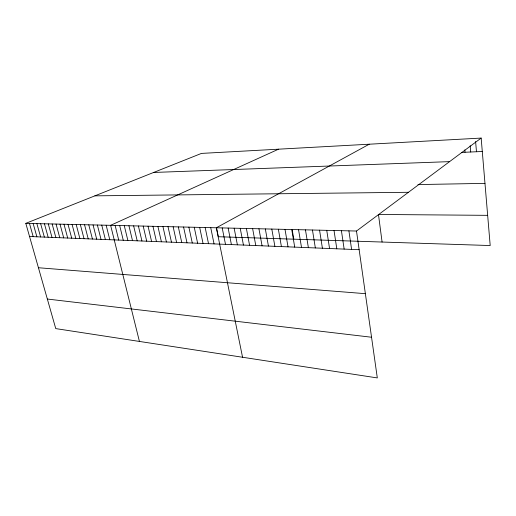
<?xml version="1.0" encoding="UTF-8"?>
<svg xmlns="http://www.w3.org/2000/svg" width="516" height="516" viewBox="0 0 516 516"><rect width="100%" height="100%" fill="white"/><g stroke="black" fill="none" stroke-linecap="round" stroke-linejoin="round"><path stroke-width="0.77" d="M356.498 231.033L377.312 377.925L55.754 328.602L25.8 223.357L356.498 231.033L481.164 138.075L490.2 245.545L218.32 236.728L216.423 227.35M369.243 144.209L216.346 227.782L242.552 357.259M278.537 149.182L110.618 225.324L139.423 341.437M25.8 223.357L201.459 153.407L481.164 138.075M461.498 152.407L482.292 151.491M153.62 172.46L449.571 161.631M417.941 184.573L484.976 183.374M94.879 195.848L408.459 192.287M487.659 215.34L378.467 214.463L382.085 242.036M29.541 236.509L359.142 249.699M38.436 267.74L365.373 293.675M47.343 299.041L371.546 337.238M29.457 223.441L33.198 236.657M33.147 223.531L36.888 236.805M36.875 223.615L40.609 236.954M40.641 223.705L44.37 237.102M44.441 223.789L48.162 237.257M48.272 223.88L51.993 237.412M56.057 224.06L59.766 237.721M52.148 223.97L55.863 237.566M60.004 224.15L63.713 237.876M63.997 224.247L67.693 238.037M68.022 224.337L71.718 238.199M72.092 224.434L75.781 238.36M76.2 224.531L79.883 238.527M80.354 224.621L84.024 238.689M84.547 224.724L88.21 238.856M88.778 224.821L92.441 239.031M93.061 224.918L96.711 239.198M97.382 225.021L101.026 239.372M101.749 225.118L105.38 239.547M106.161 225.221L109.785 239.721M115.126 225.434L118.732 240.082M119.68 225.537L123.272 240.263M124.279 225.647L127.865 240.443M128.929 225.75L132.509 240.63M133.631 225.86L137.198 240.817M138.385 225.969L141.932 241.011M143.19 226.085L146.725 241.198M148.04 226.195L151.569 241.391M152.949 226.311L156.464 241.591M157.915 226.427L161.411 241.791M162.933 226.543L166.416 241.991M168.003 226.659L171.473 242.191M173.137 226.776L176.588 242.397M178.323 226.898L181.761 242.604M183.573 227.021L186.992 242.81M188.875 227.143L192.281 243.023M194.248 227.266L197.628 243.236M199.673 227.395L203.04 243.455M205.168 227.524L208.516 243.675M210.728 227.653L214.05 243.894M222.209 227.917L225.492 244.352M228.143 228.053L231.407 244.59M234.148 228.195L237.386 244.829M240.23 228.336L243.442 245.074M246.39 228.478L249.576 245.319M252.621 228.62L255.788 245.564M258.935 228.769L262.07 245.816M265.327 228.917L268.436 246.074M271.803 229.065L274.88 246.332M278.363 229.22L281.413 246.59M285.006 229.375L288.025 246.854M292.133 229.349L293.798 239.172M291.733 229.53L294.72 247.125M298.551 229.685L301.505 247.396M305.459 229.846L308.381 247.674M312.457 230.013L315.347 247.951M319.552 230.175L322.403 248.235M326.744 230.342L329.556 248.519M334.033 230.51L336.8 248.809M341.418 230.684L344.146 249.099M348.906 230.858L351.596 249.402M464.819 149.917L465.032 152.252M470.173 145.744L470.727 152.001M475.597 141.532L476.481 151.749"/></g></svg>
